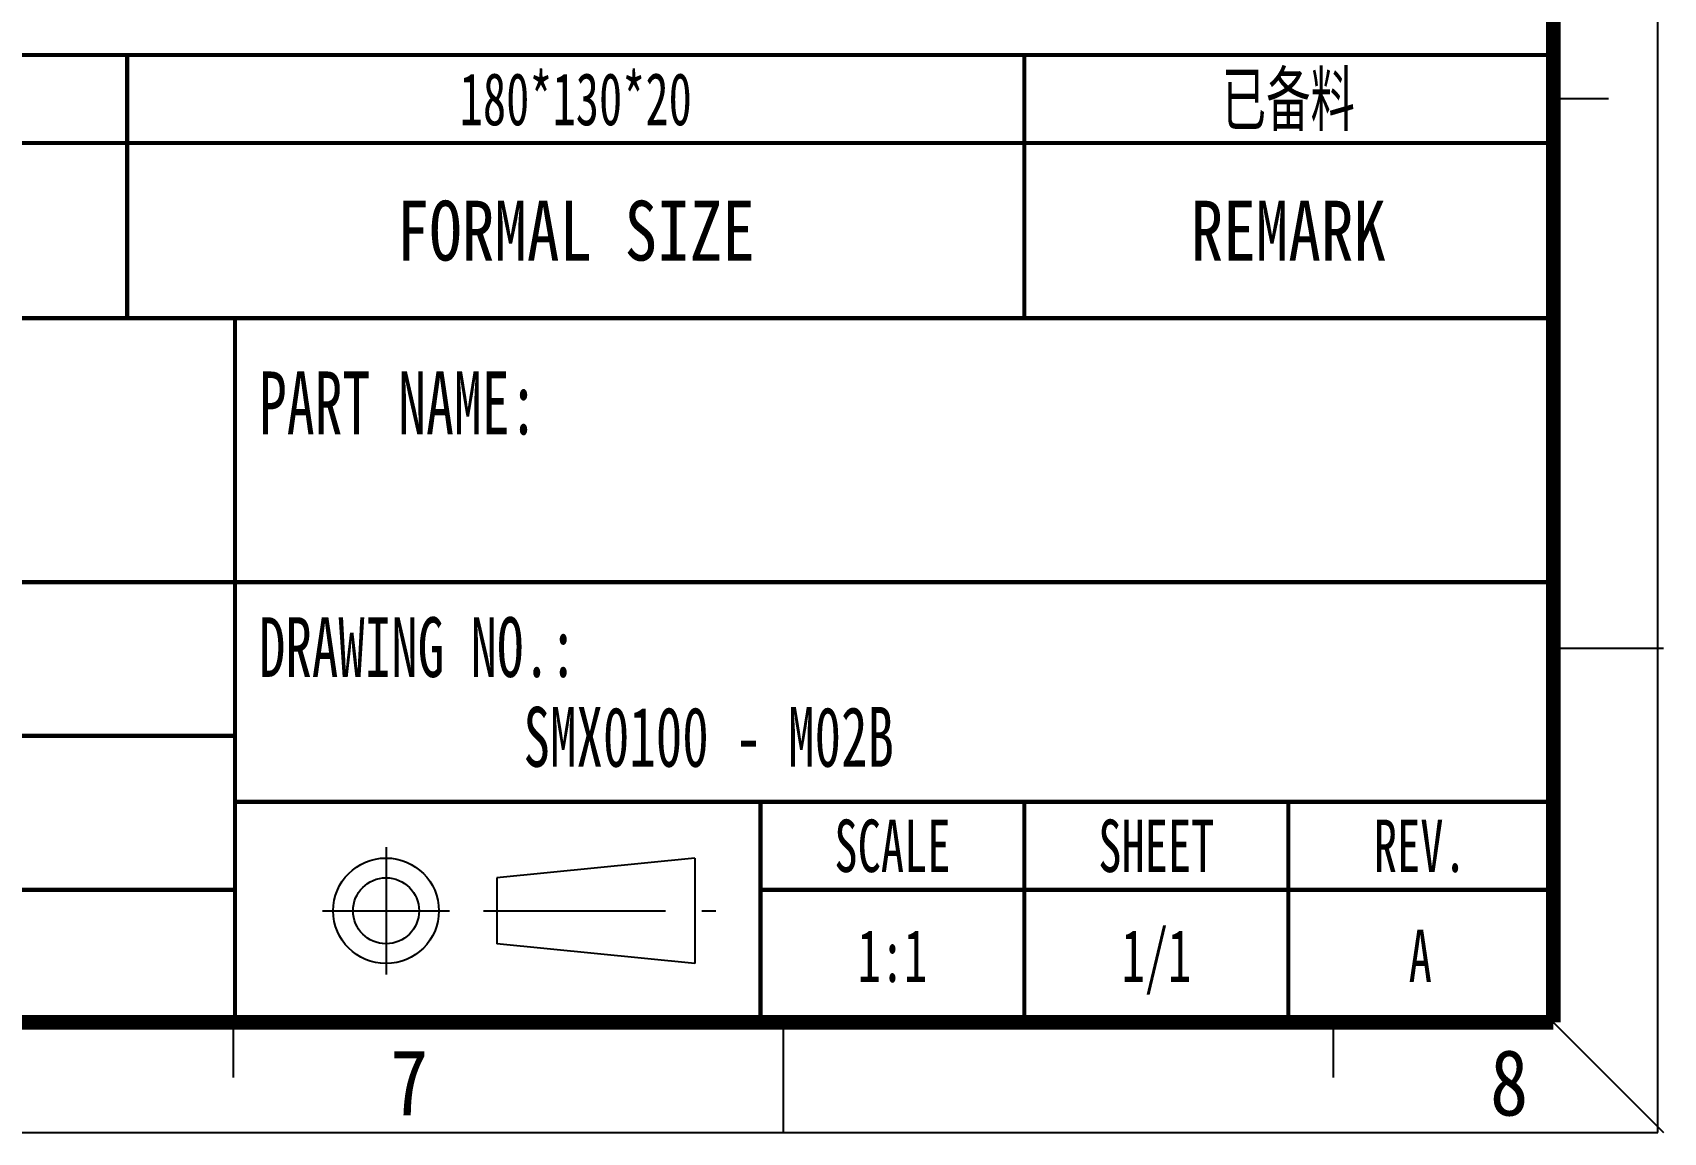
# Model space of a CAD drawing. Header units: millimetres. Extents: x 12 to 416, y 8 to 293.
# Drawn here: x 337.9 to 415.6, y 8.1 to 60.5 of the extents above; entities that cross this region are included whole.
import ezdxf

# ---------------------------------------------------------------- set-up
doc = ezdxf.new("R2010")
doc.units = ezdxf.units.MM
doc.header["$LTSCALE"] = 23.1
doc.linetypes.add('CENTER', pattern=[0.6, 0.375, -0.075, 0.075, -0.075])
doc.layers.get('0').update_dxf_attribs({"linetype": 'CONTINUOUS'})
doc.layers.add('DEFAULT_1', color=7, linetype='CENTER')
doc.layers.add('NOTE', color=7, linetype='CONTINUOUS')
doc.styles.add('TEXTSTYLE_3', font='txt', dxfattribs={"width": 0.65})
doc.styles.add('TEXTSTYLE_4', font='txt', dxfattribs={"width": 0.8})
doc.styles.add('TEXTSTYLE_5', font='txt', dxfattribs={"width": 0.85})

# ---------------------------------------------------------------- blocks, each defined once
blk = doc.blocks.new('*T54')
at = {"color": 2, "linetype": 'Continuous', "const_width": 0.2}
for points in [[(185.555, 46.06), (-0.1, 46.06)], [(0, 0), (0, 46.06)], [(10.58, 33.52), (10.58, 46.06)], [(23.18, 33.52), (23.18, 46.06)], [(66.18, 33.52), (66.18, 46.06)], [(77.58, 0), (77.58, 46.06)], [(97.58, 33.52), (97.58, 46.06)], [(117.58, 33.52), (117.58, 46.06)], [(160.315, 33.52), (160.315, 46.06)], [(185.455, 0), (185.455, 46.06)], [(185.455, 41.87), (0, 41.87)], [(185.455, 33.52), (0, 33.52)], [(30.36, 0), (30.36, 33.52)], [(54.89, 0), (54.89, 33.52)], [(122.72, 0), (122.72, 33.52)], [(77.58, 25.12), (30.36, 25.12)], [(185.455, 20.95), (77.58, 20.95)], [(77.58, 16.79), (30.36, 16.79)], [(122.72, 13.62), (77.58, 13.62)], [(185.455, 10.48), (122.72, 10.48)], [(147.745, 0), (147.745, 10.48)], [(160.315, 0), (160.315, 10.48)], [(172.885, 0), (172.885, 10.48)], [(77.58, 8.4), (30.36, 8.4)], [(122.72, 6.29), (77.58, 6.29)], [(185.455, 6.29), (147.745, 6.29)], [(185.555, 0), (-0.1, 0)]]:
    blk.add_lwpolyline(points, dxfattribs=at)
at = {"layer": 'NOTE', "color": 2, "linetype": 'Continuous', "line_spacing_factor": 0.9}
for s, insert, char_height, width, attachment_point, style in [('1', (5.29, 45.215), 2.5, 3.25, 2, 'TEXTSTYLE_3'), ('M02B', (16.88, 45.215), 2.5, 13, 2, 'TEXTSTYLE_3'), ('公模板', (44.68, 45.215), 2.5, 12, 2, 'TEXTSTYLE_4'), ('1', (71.88, 45.215), 2.5, 3.25, 2, 'TEXTSTYLE_3'), ('P20', (87.58, 45.215), 2.5, 9.75, 2, 'TEXTSTYLE_3'), ('HRC50-52', (107.58, 45.215), 2.5, 26, 2, 'TEXTSTYLE_3'), ('180*130*20', (138.9475, 45.215), 2.5, 32.5, 2, 'TEXTSTYLE_3'), ('已备料 ', (172.885, 45.215), 2.5, 13, 2, 'TEXTSTYLE_3'), ('IT.', (5.29, 39.12), 2.85, 13.68, 2, 'TEXTSTYLE_4'), ('NO.', (16.88, 39.12), 2.85, 13.68, 2, 'TEXTSTYLE_4'), ('WORKPIECE NAME', (44.68, 39.12), 2.85, 63.84, 2, 'TEXTSTYLE_4'), ('QTY', (71.88, 39.12), 2.85, 13.68, 2, 'TEXTSTYLE_4'), ('MATERIAL', (87.58, 39.12), 2.85, 36.48, 2, 'TEXTSTYLE_4'), ('FINISH', (107.58, 39.12), 2.85, 27.36, 2, 'TEXTSTYLE_4'), ('FORMAL SIZE', (138.9475, 39.12), 2.85, 50.16, 2, 'TEXTSTYLE_4'), ('REMARK', (172.885, 39.12), 2.85, 27.36, 2, 'TEXTSTYLE_4'), ('PART NO.:\\P    Y24N01B-701 ', (78.7175, 30.985), 3, 62.4, 1, 'TEXTSTYLE_3'), ('PART NAME:  \\P    ', (123.8575, 30.985), 3, 46.8, 1, 'TEXTSTYLE_3'), ('DRAWING NO.:   \\P          SMX0100 - M02B', (123.8575, 19.2775), 2.85, 88.92, 1, 'TEXTSTYLE_3'), ('APPD:  ', (78.7175, 18.535), 2.5, 22.75, 1, 'TEXTSTYLE_3'), (' \\P \\P \\P \\P \\P \\P \\P \\P \\PTHESE DRAWINGS AND SPECIFICATIONS\\P       ARE THE PROPERTY OF\\P      AMPHENOL CORPORATION\\P  AND SHALL NOT BE REPRODUCED OR\\P COPIED OR USED AS THE BASIS FOR\\PTHE MANUFACTURE OR SALE OF APPARATUS\\PWITHOUT THE WRITTEN PERMISSION OF\\P      AMPHENOL CORPORATION. ', (1.1375, 31.77), 1.2, 56.16, 1, 'TEXTSTYLE_3'), ('CHKD:', (78.7175, 11.205), 2.5, 16.25, 1, 'TEXTSTYLE_3'), ('SCALE', (154.03, 9.635), 2.5, 16.25, 2, 'TEXTSTYLE_3'), ('SHEET', (166.6, 9.635), 2.5, 16.25, 2, 'TEXTSTYLE_3'), ('REV.', (179.17, 9.635), 2.5, 13, 2, 'TEXTSTYLE_3'), ('DR: wangfei   2018.01.30', (78.7175, 4.57), 2.85, 88.92, 1, 'TEXTSTYLE_3'), ('1:1', (154.03, 4.395), 2.5, 9.75, 2, 'TEXTSTYLE_3'), ('1/1', (166.6, 4.395), 2.5, 9.75, 2, 'TEXTSTYLE_3'), ('A', (179.17, 4.395), 2.5, 3.25, 2, 'TEXTSTYLE_3')]:
    blk.add_mtext(s, dxfattribs=dict(at, insert=insert, char_height=char_height, width=width, attachment_point=attachment_point, style=style))

msp = doc.modelspace()

# ---------------------------------------------------------------- linework, layer by layer
at = {"color": 7, "linetype": 'Continuous'}
for p, q in [((415.3445, 8.0571), (415.3445, 293.0561)), ((412.9878, 57.305), (410.3683, 57.305)), ((415.6072, 31.1103), (410.3683, 31.1103)), ((347.5009, 10.6754), (347.5009, 13.2948)), ((373.6957, 8.0589), (373.6957, 13.2978)), ((399.8904, 10.6784), (399.8904, 13.2978)), ((410.3683, 13.2978), (415.6072, 8.0589)), ((12.216, 8.0571), (415.3445, 8.0571))]:
    msp.add_line(p, q, dxfattribs=at)
at = {"color": 1, "linetype": 'Continuous'}
for p, q in [((369.4843, 21.1303), (360.0542, 20.1873)), ((369.4843, 21.1303), (369.4843, 16.1009)), ((360.0542, 20.1873), (360.0542, 17.0439)), ((369.4843, 16.1009), (360.0542, 17.0439))]:
    msp.add_line(p, q, dxfattribs=at)
at = {"color": 7, "linetype": 'Continuous', "const_width": 0.7}
for points in [[(410.3683, 13.2978), (410.3683, 287.8187)], [(17.4472, 13.2978), (410.3683, 13.2978)]]:
    msp.add_lwpolyline(points, dxfattribs=at)
at = {"color": 1, "linetype": 'Continuous'}
for radius in [2.5147, 1.5717]:
    msp.add_circle((354.7699, 18.6156), radius, dxfattribs=at)
at = {"layer": 'DEFAULT_1', "color": 6, "linetype": 'CENTER'}
for p, q in [((354.7699, 21.646), (354.7699, 15.5852)), ((351.7395, 18.6156), (357.8003, 18.6156)), ((359.4194, 18.6156), (370.4796, 18.6156))]:
    msp.add_line(p, q, dxfattribs=at)

# ---------------------------------------------------------------- block references
msp.add_blockref('*T54', (224.8588, 13.3273))

# ---------------------------------------------------------------- texts
at = {"color": 7, "linetype": 'Continuous', "char_height": 3.1434, "width": 2.671864, "attachment_point": 2, "line_spacing_factor": 0.9, "style": 'TEXTSTYLE_5'}
for s, insert in [('7', (355.872, 12.0056)), ('8', (408.2615, 12.0056))]:
    msp.add_mtext(s, dxfattribs=dict(at, insert=insert))

doc.saveas('drawing.dxf')
